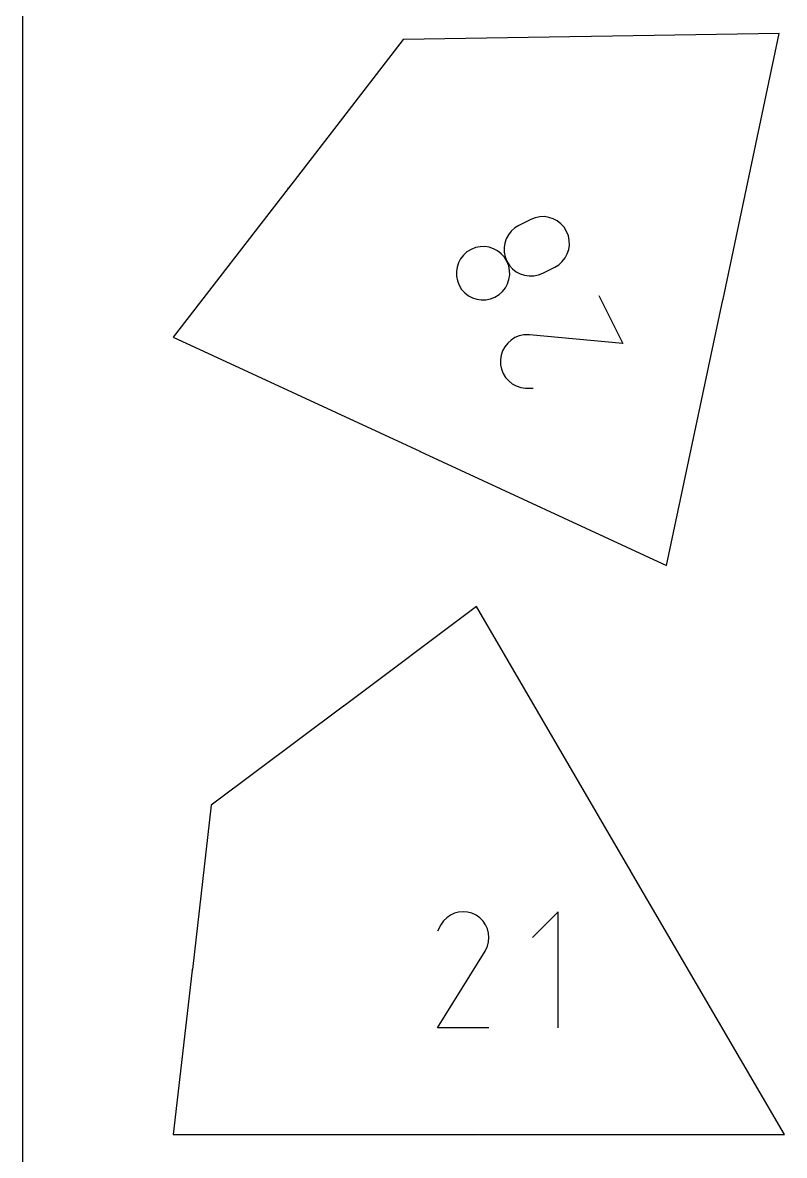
# Model space of a CAD drawing. Extents: x 0 to 500, y 0 to 1020.
# Drawn here: x 0 to 58.6, y 388 to 475.1 of the extents above; entities that cross this region are included whole.
import ezdxf

# ---------------------------------------------------------------- set-up
doc = ezdxf.new("R2010")
doc.units = 0

msp = doc.modelspace()

# ---------------------------------------------------------------- linework, layer by layer
at = {"layer": 'annotation', "color": 1}
for p, q in [((43.724717, 474.018999), (43.724376, 474.018318)), ((43.724528, 474.008273), (43.729351, 474.01632)), ((43.729884, 474.008358), (43.724528, 474.008273)), ((43.72499, 474.019399), (43.724717, 474.018999)), ((43.72532, 474.019735), (43.72499, 474.019399)), ((43.725696, 474.020003), (43.72532, 474.019735)), ((43.726109, 474.020201), (43.725696, 474.020003)), ((43.726548, 474.020326), (43.726109, 474.020201)), ((43.727004, 474.020376), (43.726548, 474.020326)), ((43.727465, 474.020347), (43.727004, 474.020376)), ((43.727923, 474.020237), (43.727465, 474.020347)), ((43.728366, 474.020042), (43.727923, 474.020237)), ((43.728764, 474.019769), (43.728366, 474.020042)), ((43.728366, 474.020042), (43.728366, 474.020042)), ((43.729098, 474.019439), (43.728764, 474.019769)), ((43.729366, 474.019062), (43.729098, 474.019439)), ((43.729351, 474.01632), (43.729357, 474.016327)), ((43.729351, 474.01632), (43.729351, 474.01632)), ((43.729357, 474.016327), (43.729363, 474.016334)), ((43.729363, 474.016334), (43.729368, 474.016342)), ((43.729564, 474.018649), (43.729366, 474.019062)), ((43.729368, 474.016342), (43.729373, 474.01635)), ((43.729373, 474.01635), (43.729378, 474.016358)), ((43.729378, 474.016358), (43.729383, 474.016366)), ((43.729383, 474.016366), (43.729388, 474.016375)), ((43.729388, 474.016375), (43.729393, 474.016384)), ((43.729393, 474.016384), (43.729398, 474.016394)), ((43.729398, 474.016394), (43.729595, 474.016836)), ((43.729398, 474.016394), (43.729398, 474.016394)), ((43.729689, 474.018209), (43.729564, 474.018649)), ((43.729595, 474.016836), (43.729708, 474.017292)), ((43.729738, 474.017754), (43.729689, 474.018209)), ((43.729708, 474.017292), (43.729738, 474.017754)), ((43.734217, 474.02049), (43.739574, 474.020575)), ((43.734302, 474.015119), (43.734217, 474.02049)), ((43.736981, 474.015162), (43.734302, 474.015119)), ((43.734408, 474.008429), (43.737087, 474.008472)), ((43.737462, 474.015126), (43.736981, 474.015162)), ((43.737087, 474.008472), (43.737567, 474.008522)), ((43.737087, 474.008472), (43.737087, 474.008472)), ((43.737917, 474.015009), (43.737462, 474.015126)), ((43.737567, 474.008522), (43.738017, 474.008654)), ((43.738337, 474.014819), (43.737917, 474.015009)), ((43.738017, 474.008654), (43.738431, 474.008859)), ((43.738715, 474.014561), (43.738337, 474.014819)), ((43.738431, 474.008859), (43.738801, 474.00913)), ((43.739044, 474.014244), (43.738715, 474.014561)), ((43.738801, 474.00913), (43.739119, 474.009458)), ((43.739314, 474.013875), (43.739044, 474.014244)), ((43.739119, 474.009458), (43.739378, 474.009836)), ((43.739519, 474.013461), (43.739314, 474.013875)), ((43.739378, 474.009836), (43.739569, 474.010257)), ((43.739651, 474.01301), (43.739519, 474.013461)), ((43.739569, 474.010257), (43.739687, 474.010713)), ((43.739701, 474.012529), (43.739651, 474.01301)), ((43.739687, 474.010713), (43.739722, 474.011195)), ((43.739722, 474.011195), (43.739701, 474.012529)), ((43.739701, 474.012529), (43.739701, 474.012529)), ((20.419024, 462.33254), (20.418999, 462.332078)), ((20.418999, 462.332078), (20.419056, 462.331611)), ((20.419126, 462.332986), (20.419024, 462.33254)), ((20.419056, 462.331611), (20.419199, 462.331148)), ((20.419302, 462.333407), (20.419126, 462.332986)), ((20.419199, 462.331148), (20.419518, 462.330457)), ((20.419548, 462.333794), (20.419302, 462.333407)), ((20.419858, 462.334137), (20.419548, 462.333794)), ((20.420229, 462.334426), (20.419858, 462.334137)), ((20.420658, 462.334651), (20.420229, 462.334426)), ((20.42112, 462.334792), (20.420658, 462.334651)), ((20.420658, 462.334651), (20.420658, 462.334651)), ((20.421586, 462.334848), (20.42112, 462.334792)), ((20.422048, 462.334822), (20.421586, 462.334848)), ((20.422494, 462.334719), (20.422048, 462.334822)), ((20.422916, 462.334543), (20.422494, 462.334719)), ((20.423302, 462.334297), (20.422916, 462.334543)), ((20.423644, 462.333986), (20.423302, 462.334297)), ((20.423931, 462.333613), (20.423644, 462.333986)), ((20.424154, 462.333183), (20.423931, 462.333613)), ((20.425604, 462.341618), (20.423967, 462.339497)), ((20.424158, 462.333174), (20.424154, 462.333183)), ((20.424154, 462.333183), (20.424154, 462.333183)), ((20.424162, 462.333164), (20.424158, 462.333174)), ((20.424166, 462.333155), (20.424162, 462.333164)), ((20.42417, 462.333146), (20.424166, 462.333155)), ((20.424173, 462.333137), (20.42417, 462.333146)), ((20.424176, 462.333128), (20.424173, 462.333137)), ((20.424178, 462.333119), (20.424176, 462.333128)), ((20.424181, 462.33311), (20.424178, 462.333119)), ((20.424183, 462.333101), (20.424181, 462.33311)), ((20.427466, 462.324312), (20.424183, 462.333101)), ((20.424183, 462.333101), (20.424183, 462.333101)), ((20.425932, 462.341972), (20.425604, 462.341618)), ((20.426308, 462.342255), (20.425932, 462.341972)), ((20.42672, 462.342464), (20.426308, 462.342255)), ((20.427158, 462.342599), (20.42672, 462.342464)), ((20.42761, 462.342657), (20.427158, 462.342599)), ((20.43074, 462.328553), (20.427466, 462.324312)), ((20.428067, 462.342638), (20.42761, 462.342657)), ((20.428518, 462.34254), (20.428067, 462.342638)), ((20.428952, 462.342362), (20.428518, 462.34254)), ((20.429358, 462.342103), (20.428952, 462.342362)), ((20.429845, 462.338344), (20.429025, 462.337282)), ((20.429025, 462.337282), (20.429845, 462.338344)), ((20.429713, 462.341775), (20.429358, 462.342103)), ((20.429358, 462.342103), (20.429358, 462.342103)), ((20.429996, 462.341399), (20.429713, 462.341775)), ((20.429845, 462.338344), (20.430105, 462.338752)), ((20.430173, 462.338699), (20.429845, 462.338344)), ((20.429845, 462.338344), (20.429845, 462.338344)), ((20.430206, 462.340987), (20.429996, 462.341399)), ((20.430105, 462.338752), (20.430283, 462.339187)), ((20.430549, 462.338982), (20.430173, 462.338699)), ((20.430341, 462.340549), (20.430206, 462.340987)), ((20.430283, 462.339187), (20.430381, 462.339638)), ((20.4304, 462.340096), (20.430341, 462.340549)), ((20.430381, 462.339638), (20.4304, 462.340096)), ((20.430961, 462.339191), (20.430549, 462.338982)), ((20.431399, 462.339325), (20.430961, 462.339191)), ((20.431851, 462.339383), (20.431399, 462.339325)), ((20.432308, 462.339364), (20.431851, 462.339383)), ((20.432759, 462.339267), (20.432308, 462.339364)), ((20.433193, 462.339089), (20.432759, 462.339267)), ((20.433599, 462.33883), (20.433193, 462.339089)), ((20.433504, 462.332135), (20.435141, 462.334255)), ((20.43466, 462.33801), (20.433599, 462.33883)), ((20.433599, 462.33883), (20.433599, 462.33883)), ((20.435014, 462.337683), (20.43466, 462.33801)), ((20.435296, 462.337308), (20.435014, 462.337683)), ((20.435141, 462.334255), (20.435401, 462.334663)), ((20.435141, 462.334255), (20.435141, 462.334255)), ((20.435505, 462.336897), (20.435296, 462.337308)), ((20.435401, 462.334663), (20.43558, 462.335098)), ((20.435639, 462.33646), (20.435505, 462.336897)), ((20.43558, 462.335098), (20.435678, 462.33555)), ((20.435697, 462.336007), (20.435639, 462.33646)), ((20.435678, 462.33555), (20.435697, 462.336007)), ((39.431716, 460.082783), (39.086244, 459.946774)), ((39.785522, 460.153056), (39.431716, 460.082783)), ((40.139903, 460.160259), (39.785522, 460.153056)), ((40.487102, 460.10706), (40.139903, 460.160259)), ((40.81936, 459.996125), (40.487102, 460.10706)), ((37.85442, 459.292259), (37.585931, 459.05069)), ((38.170304, 459.487702), (37.85442, 459.292259)), ((39.086244, 459.946774), (38.170304, 459.487702)), ((38.170304, 459.487702), (38.170304, 459.487702)), ((41.128918, 459.830121), (40.81936, 459.996125)), ((41.408017, 459.611716), (41.128918, 459.830121)), ((41.6489, 459.343576), (41.408017, 459.611716)), ((41.843806, 459.028368), (41.6489, 459.343576)), ((37.201499, 458.46052), (37.090734, 458.127594)), ((37.367428, 458.770831), (37.201499, 458.46052)), ((37.585931, 459.05069), (37.367428, 458.770831)), ((41.979692, 458.683579), (41.843806, 459.028368)), ((41.843806, 459.028368), (41.843806, 459.028368)), ((42.050354, 458.330125), (41.979692, 458.683579)), ((42.058301, 457.975817), (42.050354, 458.330125)), ((34.174013, 457.447629), (33.90668, 457.206639)), ((34.488369, 457.642306), (34.174013, 457.447629)), ((34.834018, 457.778404), (34.488369, 457.642306)), ((34.488369, 457.642306), (34.488369, 457.642306)), ((35.188301, 457.848916), (34.834018, 457.778404)), ((35.543374, 457.856465), (35.188301, 457.848916)), ((35.891392, 457.803677), (35.543374, 457.856465)), ((36.224511, 457.693174), (35.891392, 457.803677)), ((36.534888, 457.527581), (36.224511, 457.693174)), ((36.814679, 457.309522), (36.534888, 457.527581)), ((37.090734, 458.127594), (37.037725, 457.779892)), ((37.037725, 457.779892), (37.04506, 457.425251)), ((41.896069, 457.295888), (42.006037, 457.628467)), ((42.006037, 457.628467), (42.058301, 457.975817)), ((33.523649, 456.617171), (33.413233, 456.28442)), ((33.689012, 456.927198), (33.523649, 456.617171)), ((33.90668, 457.206639), (33.689012, 456.927198)), ((37.056038, 457.041621), (36.814679, 457.309522)), ((37.04506, 457.425251), (37.115329, 457.071509)), ((37.251123, 456.726503), (37.056038, 457.041621)), ((37.115329, 457.071509), (37.251123, 456.726503)), ((37.251123, 456.726503), (37.251123, 456.726503)), ((37.251123, 456.726503), (37.446275, 456.411247)), ((37.38683, 456.381624), (37.251123, 456.726503)), ((37.251123, 456.726503), (37.251123, 456.726503)), ((41.245013, 456.464891), (41.513051, 456.706288)), ((41.513051, 456.706288), (41.730905, 456.985891)), ((41.730905, 456.985891), (41.896069, 457.295888)), ((33.413233, 456.28442), (33.360405, 455.936809)), ((33.360405, 455.936809), (33.367806, 455.582202)), ((37.457016, 456.027931), (37.38683, 456.381624)), ((37.446275, 456.411247), (37.687666, 456.143271)), ((37.464271, 455.673276), (37.457016, 456.027931)), ((37.687666, 456.143271), (37.967454, 455.925184)), ((37.967454, 455.925184), (38.277796, 455.759595)), ((38.277796, 455.759595), (38.610851, 455.649113)), ((39.667872, 455.674402), (40.013358, 455.81044)), ((40.013358, 455.81044), (40.929298, 456.269512)), ((40.929298, 456.269512), (41.245013, 456.464891)), ((40.929298, 456.269512), (40.929298, 456.269512)), ((33.367806, 455.582202), (33.438078, 455.22846)), ((33.438078, 455.22846), (33.573861, 454.883449)), ((33.573861, 454.883449), (33.573861, 454.883449)), ((33.573861, 454.883449), (33.769007, 454.56819)), ((37.134376, 454.682097), (37.300359, 454.992505)), ((37.300359, 454.992505), (37.411188, 455.325516)), ((37.411188, 455.325516), (37.464271, 455.673276)), ((38.610851, 455.649113), (38.958776, 455.596347)), ((38.958776, 455.596347), (39.31373, 455.603907)), ((39.31373, 455.603907), (39.667872, 455.674402)), ((33.769007, 454.56819), (34.010353, 454.300192)), ((34.010353, 454.300192), (34.290019, 454.082043)), ((34.290019, 454.082043), (34.600123, 453.916336)), ((35.987327, 453.829703), (36.331423, 453.965043)), ((36.331423, 453.965043), (36.647316, 454.160512)), ((36.331423, 453.965043), (36.331423, 453.965043)), ((36.647316, 454.160512), (36.915831, 454.402148)), ((36.915831, 454.402148), (37.134376, 454.682097)), ((44.321653, 454.084087), (46.164707, 450.406825)), ((34.600123, 453.916336), (34.932787, 453.805658)), ((34.932787, 453.805658), (35.280129, 453.752599)), ((35.280129, 453.752599), (35.634269, 453.759751)), ((35.634269, 453.759751), (35.987327, 453.829703)), ((53.85918, 453.785407), (53.873496, 453.782377)), ((53.861662, 453.797138), (53.861592, 453.796557)), ((53.861592, 453.796557), (53.861626, 453.795988)), ((53.861626, 453.795988), (53.861755, 453.795443)), ((53.861834, 453.797698), (53.861662, 453.797138)), ((53.861662, 453.797138), (53.861662, 453.797138)), ((53.861755, 453.795443), (53.861974, 453.794933)), ((53.862095, 453.798204), (53.861834, 453.797698)), ((53.861974, 453.794933), (53.862275, 453.794469)), ((53.862434, 453.798649), (53.862095, 453.798204)), ((53.862275, 453.794469), (53.862652, 453.794061)), ((53.862841, 453.799027), (53.862434, 453.798649)), ((53.862652, 453.794061), (53.863097, 453.793721)), ((53.863304, 453.79933), (53.862841, 453.799027)), ((53.863097, 453.793721), (53.863603, 453.793459)), ((53.863814, 453.79955), (53.863304, 453.79933)), ((53.863603, 453.793459), (53.864164, 453.793287)), ((53.864358, 453.799681), (53.863814, 453.79955)), ((53.864164, 453.793287), (53.865748, 453.792952)), ((53.864927, 453.799715), (53.864358, 453.799681)), ((53.86551, 453.799645), (53.864927, 453.799715)), ((53.86551, 453.799645), (53.86551, 453.799645)), ((53.867093, 453.79931), (53.86551, 453.799645)), ((53.865748, 453.792952), (53.865748, 453.792952)), ((53.865748, 453.792952), (53.86633, 453.792882)), ((53.86633, 453.792882), (53.8669, 453.792916)), ((53.8669, 453.792916), (53.867446, 453.793046)), ((53.867654, 453.799138), (53.867093, 453.79931)), ((53.867446, 453.793046), (53.867956, 453.793266)), ((53.868161, 453.798876), (53.867654, 453.799138)), ((53.867956, 453.793266), (53.868421, 453.793568)), ((53.868607, 453.798535), (53.868161, 453.798876)), ((53.868421, 453.793568), (53.868829, 453.793946)), ((53.868985, 453.798127), (53.868607, 453.798535)), ((53.868829, 453.793946), (53.869169, 453.794391)), ((53.869288, 453.797663), (53.868985, 453.798127)), ((53.869169, 453.794391), (53.869431, 453.794897)), ((53.869508, 453.797153), (53.869288, 453.797663)), ((53.869431, 453.794897), (53.869603, 453.795457)), ((53.869639, 453.796608), (53.869508, 453.797153)), ((53.869603, 453.795457), (53.869534, 453.794876)), ((53.869534, 453.794876), (53.869568, 453.794307)), ((53.869568, 453.794307), (53.869699, 453.793762)), ((53.869603, 453.795457), (53.869673, 453.796039)), ((53.869775, 453.796017), (53.869603, 453.795457)), ((53.869603, 453.795457), (53.869603, 453.795457)), ((53.869603, 453.795457), (53.869603, 453.795457)), ((53.869673, 453.796039), (53.869639, 453.796608)), ((53.869699, 453.793762), (53.869919, 453.793252)), ((53.870037, 453.796523), (53.869775, 453.796017)), ((53.869919, 453.793252), (53.870222, 453.792787)), ((53.870378, 453.796968), (53.870037, 453.796523)), ((53.870222, 453.792787), (53.8706, 453.792379)), ((53.870786, 453.797345), (53.870378, 453.796968)), ((53.8706, 453.792379), (53.871046, 453.792038)), ((53.871251, 453.797648), (53.870786, 453.797345)), ((53.873496, 453.782377), (53.870986, 453.786233)), ((53.871046, 453.792038), (53.871553, 453.791776)), ((53.871761, 453.797868), (53.871251, 453.797648)), ((53.871553, 453.791776), (53.872114, 453.791604)), ((53.872307, 453.797998), (53.871761, 453.797868)), ((53.872114, 453.791604), (53.872114, 453.791604)), ((53.872114, 453.791604), (53.872694, 453.791535)), ((53.872877, 453.798032), (53.872307, 453.797998)), ((53.872694, 453.791535), (53.873262, 453.791569)), ((53.87346, 453.797962), (53.872877, 453.798032)), ((53.873262, 453.791569), (53.873806, 453.7917)), ((53.874018, 453.797791), (53.87346, 453.797962)), ((53.87346, 453.797962), (53.87346, 453.797962)), ((53.873806, 453.7917), (53.874316, 453.79192)), ((53.874523, 453.797529), (53.874018, 453.797791)), ((53.874316, 453.79192), (53.87478, 453.792222)), ((53.874968, 453.797189), (53.874523, 453.797529)), ((53.87478, 453.792222), (53.875187, 453.7926)), ((53.875345, 453.796781), (53.874968, 453.797189)), ((53.875187, 453.7926), (53.875528, 453.793045)), ((53.875646, 453.796317), (53.875345, 453.796781)), ((53.875528, 453.793045), (53.875789, 453.793551)), ((53.875866, 453.795807), (53.875646, 453.796317)), ((53.875789, 453.793551), (53.875962, 453.794111)), ((53.875997, 453.795262), (53.875866, 453.795807)), ((53.875962, 453.794111), (53.876031, 453.794693)), ((53.875962, 453.794111), (53.875962, 453.794111)), ((53.876031, 453.794693), (53.875997, 453.795262)), ((37.571999, 450.666807), (37.309613, 450.433945)), ((37.870751, 450.85244), (37.571999, 450.666807)), ((38.199818, 450.985301), (37.870751, 450.85244)), ((38.553151, 451.059844), (38.199818, 450.985301)), ((38.924703, 451.070524), (38.553151, 451.059844)), ((38.932996, 451.070368), (38.924703, 451.070524)), ((38.924703, 451.070524), (38.924703, 451.070524)), ((38.94094, 451.070053), (38.932996, 451.070368)), ((38.948591, 451.069576), (38.94094, 451.070053)), ((38.956005, 451.068931), (38.948591, 451.069576)), ((38.963238, 451.068115), (38.956005, 451.068931)), ((38.970345, 451.067124), (38.963238, 451.068115)), ((38.977381, 451.065953), (38.970345, 451.067124)), ((38.984403, 451.064599), (38.977381, 451.065953)), ((38.991465, 451.063056), (38.984403, 451.064599)), ((46.164707, 450.406825), (38.991465, 451.063056)), ((38.991465, 451.063056), (38.991465, 451.063056)), ((36.918132, 449.848717), (36.801134, 449.507441)), ((37.089641, 450.1594), (36.918132, 449.848717)), ((37.309613, 450.433945), (37.089641, 450.1594)), ((36.801134, 449.507441), (36.744697, 449.141116)), ((36.744697, 449.141116), (36.744697, 449.141116)), ((36.744697, 449.141116), (36.757791, 448.769726)), ((36.757791, 448.769726), (36.833836, 448.416546)), ((36.833836, 448.416546), (36.967514, 448.087659)), ((36.967514, 448.087659), (37.153502, 447.789144)), ((37.153502, 447.789144), (37.386481, 447.527084)), ((37.386481, 447.527084), (37.66113, 447.30756)), ((37.66113, 447.30756), (37.972129, 447.136652)), ((37.972129, 447.136652), (38.314157, 447.020443)), ((38.314157, 447.020443), (38.681894, 446.965014)), ((38.681894, 446.965014), (39.26607, 446.955705)), ((30.555254, 442.11023), (30.555218, 442.109044)), ((30.555218, 442.109044), (30.555218, 442.109044)), ((30.555218, 442.109044), (30.555226, 442.108919)), ((30.555226, 442.108919), (30.555242, 442.108796)), ((30.555242, 442.108796), (30.555268, 442.108674)), ((30.555408, 442.111395), (30.555254, 442.11023)), ((30.555268, 442.108674), (30.555302, 442.108554)), ((30.555302, 442.108554), (30.555345, 442.108438)), ((30.555345, 442.108438), (30.555397, 442.108325)), ((30.555397, 442.108325), (30.555456, 442.108217)), ((30.555677, 442.112532), (30.555408, 442.111395)), ((30.555456, 442.108217), (30.555523, 442.108114)), ((30.555523, 442.108114), (30.555597, 442.108017)), ((30.555597, 442.108017), (30.555597, 442.108017)), ((30.555597, 442.108017), (30.555809, 442.1078)), ((30.556057, 442.113632), (30.555677, 442.112532)), ((30.555809, 442.1078), (30.556049, 442.10763)), ((30.556049, 442.10763), (30.556311, 442.107506)), ((30.556544, 442.114686), (30.556057, 442.113632)), ((30.556311, 442.107506), (30.556588, 442.107429)), ((30.557136, 442.115688), (30.556544, 442.114686)), ((30.556588, 442.107429), (30.556873, 442.1074)), ((30.556873, 442.1074), (30.55716, 442.107419)), ((30.557827, 442.116628), (30.557136, 442.115688)), ((30.55716, 442.107419), (30.557441, 442.107488)), ((30.557441, 442.107488), (30.55771, 442.107607)), ((30.55771, 442.107607), (30.557961, 442.107777)), ((30.558614, 442.1175), (30.557827, 442.116628)), ((30.557961, 442.107777), (30.558838, 442.108572)), ((30.557961, 442.107777), (30.557961, 442.107777)), ((30.559493, 442.118293), (30.558614, 442.1175)), ((30.558838, 442.108572), (30.559624, 442.109443)), ((30.559743, 442.118462), (30.559493, 442.118293)), ((30.559493, 442.118293), (30.559493, 442.118293)), ((30.559624, 442.109443), (30.560314, 442.110384)), ((30.560012, 442.11858), (30.559743, 442.118462)), ((30.560293, 442.118649), (30.560012, 442.11858)), ((30.560579, 442.118668), (30.560293, 442.118649)), ((30.560314, 442.110384), (30.560904, 442.111386)), ((30.560864, 442.11864), (30.560579, 442.118668)), ((30.561141, 442.118564), (30.560864, 442.11864)), ((30.560904, 442.111386), (30.561392, 442.11244)), ((30.561402, 442.118441), (30.561141, 442.118564)), ((30.561392, 442.11244), (30.561773, 442.11354)), ((30.561642, 442.118273), (30.561402, 442.118441)), ((30.561852, 442.11806), (30.561642, 442.118273)), ((30.561773, 442.11354), (30.562043, 442.114676)), ((30.561852, 442.11806), (30.561852, 442.11806)), ((30.561929, 442.117959), (30.561852, 442.11806)), ((30.561998, 442.117853), (30.561929, 442.117959)), ((30.562058, 442.117743), (30.561998, 442.117853)), ((30.562043, 442.114676), (30.562198, 442.115841)), ((30.562109, 442.11763), (30.562058, 442.117743)), ((30.562152, 442.117514), (30.562109, 442.11763)), ((30.562187, 442.117395), (30.562152, 442.117514)), ((30.562212, 442.117274), (30.562187, 442.117395)), ((30.562198, 442.115841), (30.562236, 442.117026)), ((30.562229, 442.117151), (30.562212, 442.117274)), ((30.562236, 442.117026), (30.562229, 442.117151)), ((30.562236, 442.117026), (30.562236, 442.117026)), ((30.563692, 442.106512), (30.563615, 442.106049)), ((30.563615, 442.106049), (30.56362, 442.105587)), ((30.56362, 442.105587), (30.563703, 442.105136)), ((30.563854, 442.106966), (30.563692, 442.106512)), ((30.563703, 442.105136), (30.563861, 442.104707)), ((30.564096, 442.107386), (30.563854, 442.106966)), ((30.563854, 442.106966), (30.563854, 442.106966)), ((30.563861, 442.104707), (30.56409, 442.10431)), ((30.56409, 442.10431), (30.564386, 442.103954)), ((30.5644, 442.107746), (30.564096, 442.107386)), ((30.564386, 442.103954), (30.564746, 442.10365)), ((30.564755, 442.108043), (30.5644, 442.107746)), ((30.564746, 442.10365), (30.565166, 442.103408)), ((30.565153, 442.108272), (30.564755, 442.108043)), ((30.565582, 442.108431), (30.565153, 442.108272)), ((30.565166, 442.103408), (30.567601, 442.102282)), ((30.566033, 442.108514), (30.565582, 442.108431)), ((30.565943, 442.111383), (30.565867, 442.11092)), ((30.565867, 442.11092), (30.565872, 442.110458)), ((30.565872, 442.110458), (30.565955, 442.110007)), ((30.566106, 442.111837), (30.565943, 442.111383)), ((30.565955, 442.110007), (30.566113, 442.109578)), ((30.566496, 442.10852), (30.566033, 442.108514)), ((30.56667, 442.113057), (30.566106, 442.111837)), ((30.566106, 442.111837), (30.566106, 442.111837)), ((30.566113, 442.109578), (30.566341, 442.109181)), ((30.566341, 442.109181), (30.566638, 442.108825)), ((30.566961, 442.108442), (30.566496, 442.10852)), ((30.566638, 442.108825), (30.566997, 442.108521)), ((30.56691, 442.113475), (30.56667, 442.113057)), ((30.567213, 442.113834), (30.56691, 442.113475)), ((30.567417, 442.108279), (30.566961, 442.108442)), ((30.566997, 442.108521), (30.567417, 442.108279)), ((30.567569, 442.114129), (30.567213, 442.113834)), ((30.567417, 442.108279), (30.568637, 442.107716)), ((30.568637, 442.107716), (30.567417, 442.108279)), ((30.567417, 442.108279), (30.567417, 442.108279)), ((30.567966, 442.114358), (30.567569, 442.114129)), ((30.568395, 442.114515), (30.567966, 442.114358)), ((30.568846, 442.114599), (30.568395, 442.114515)), ((30.569309, 442.114603), (30.568846, 442.114599)), ((30.569773, 442.114526), (30.569309, 442.114603)), ((30.570229, 442.114363), (30.569773, 442.114526)), ((30.572665, 442.113237), (30.570229, 442.114363)), ((30.570229, 442.114363), (30.570229, 442.114363)), ((24.697739, 422.523357), (24.697655, 422.522793)), ((24.697655, 422.522793), (24.697672, 422.522205)), ((24.697672, 422.522205), (24.697821, 422.521295)), ((24.697918, 422.523888), (24.697739, 422.523357)), ((24.698182, 422.524377), (24.697918, 422.523888)), ((24.698524, 422.524813), (24.698182, 422.524377)), ((24.698936, 422.525186), (24.698524, 422.524813)), ((24.699409, 422.525486), (24.698936, 422.525186)), ((24.699937, 422.525704), (24.699409, 422.525486)), ((24.700511, 422.525828), (24.699937, 422.525704)), ((24.701096, 422.525843), (24.700511, 422.525828)), ((24.700511, 422.525828), (24.700511, 422.525828)), ((24.70166, 422.525757), (24.701096, 422.525843)), ((24.702191, 422.525578), (24.70166, 422.525757)), ((24.702679, 422.525313), (24.702191, 422.525578)), ((24.703115, 422.524971), (24.702679, 422.525313)), ((24.703488, 422.524558), (24.703115, 422.524971)), ((24.703787, 422.524084), (24.703488, 422.524558)), ((24.704002, 422.523556), (24.703787, 422.524084)), ((24.704123, 422.522981), (24.704002, 422.523556)), ((24.704125, 422.522968), (24.704123, 422.522981)), ((24.704123, 422.522981), (24.704123, 422.522981)), ((24.704126, 422.522956), (24.704125, 422.522968)), ((24.704128, 422.522944), (24.704126, 422.522956)), ((24.704129, 422.522932), (24.704128, 422.522944)), ((24.70413, 422.52292), (24.704129, 422.522932)), ((24.70413, 422.522909), (24.70413, 422.52292)), ((24.70413, 422.522898), (24.70413, 422.522909)), ((24.70413, 422.522887), (24.70413, 422.522898)), ((24.70413, 422.522875), (24.70413, 422.522887)), ((24.705124, 422.511539), (24.70413, 422.522875)), ((24.70413, 422.522875), (24.70413, 422.522875)), ((24.710324, 422.515437), (24.705124, 422.511539)), ((24.70854, 422.532387), (24.707889, 422.527833)), ((24.717317, 422.520681), (24.70854, 422.532387)), ((46.738239, 409.867317), (46.750005, 409.871079)), ((46.740399, 409.860625), (46.743438, 409.855418)), ((46.742543, 409.85994), (46.742543, 409.85994)), ((46.742543, 409.85994), (46.743176, 409.859423)), ((46.743176, 409.859423), (46.743863, 409.85901)), ((46.743863, 409.85901), (46.744594, 409.858704)), ((46.745367, 409.868373), (46.744016, 409.870688)), ((46.744594, 409.858704), (46.745355, 409.858505)), ((46.745355, 409.858505), (46.746134, 409.858415)), ((46.746134, 409.858415), (46.74692, 409.858435)), ((46.74692, 409.858435), (46.7477, 409.858567)), ((46.750005, 409.871079), (46.747302, 409.875711)), ((46.74752, 409.863289), (46.74748, 409.862833)), ((46.74748, 409.862833), (46.747519, 409.862373)), ((46.747519, 409.862373), (46.74764, 409.861919)), ((46.747636, 409.863731), (46.74752, 409.863289)), ((46.747826, 409.864148), (46.747636, 409.863731)), ((46.74764, 409.861919), (46.747844, 409.861482)), ((46.7477, 409.858567), (46.748462, 409.858811)), ((46.748087, 409.86453), (46.747826, 409.864148)), ((46.747844, 409.861482), (46.749194, 409.85917)), ((46.748416, 409.864866), (46.748087, 409.86453)), ((46.74881, 409.865146), (46.748416, 409.864866)), ((46.748462, 409.858811), (46.749194, 409.85917)), ((46.749968, 409.865822), (46.74881, 409.865146)), ((46.74881, 409.865146), (46.74881, 409.865146)), ((46.749194, 409.85917), (46.752668, 409.861197)), ((46.750406, 409.866028), (46.749968, 409.865822)), ((46.750861, 409.866149), (46.750406, 409.866028)), ((46.751321, 409.866188), (46.750861, 409.866149)), ((46.751778, 409.866148), (46.751321, 409.866188)), ((46.75222, 409.866032), (46.751778, 409.866148)), ((46.752637, 409.865843), (46.75222, 409.866032)), ((46.753018, 409.865582), (46.752637, 409.865843)), ((46.752668, 409.861197), (46.753062, 409.861477)), ((46.752668, 409.861197), (46.752668, 409.861197)), ((46.753354, 409.865254), (46.753018, 409.865582)), ((46.753062, 409.861477), (46.753391, 409.861813)), ((46.753634, 409.864861), (46.753354, 409.865254)), ((46.753391, 409.861813), (46.753652, 409.862194)), ((46.753839, 409.864423), (46.753634, 409.864861)), ((46.753634, 409.864861), (46.753634, 409.864861)), ((46.753652, 409.862194), (46.753842, 409.862611)), ((46.75396, 409.863969), (46.753839, 409.864423)), ((46.753842, 409.862611), (46.753959, 409.863053)), ((46.753959, 409.863053), (46.753999, 409.863509)), ((46.753999, 409.863509), (46.75396, 409.863969)), ((32.620617, 406.234725), (32.372584, 405.990012)), ((32.902408, 406.42904), (32.620617, 406.234725)), ((33.210411, 406.570998), (32.902408, 406.42904)), ((33.537084, 406.658639), (33.210411, 406.570998)), ((33.874884, 406.690004), (33.537084, 406.658639)), ((34.216266, 406.663132), (33.874884, 406.690004)), ((34.553687, 406.576064), (34.216266, 406.663132)), ((34.879605, 406.426841), (34.553687, 406.576064)), ((35.171102, 406.219849), (34.879605, 406.426841)), ((34.879605, 406.426841), (34.879605, 406.426841)), ((35.414826, 405.971461), (35.171102, 406.219849)), ((41.204296, 406.690222), (39.21828, 404.703646)), ((41.204296, 397.756793), (41.204296, 406.690222)), ((32.16585, 405.696861), (31.905343, 405.197136)), ((32.372584, 405.990012), (32.16585, 405.696861)), ((35.608609, 405.689288), (35.414826, 405.971461)), ((35.750284, 405.380943), (35.608609, 405.689288)), ((35.837682, 405.054039), (35.750284, 405.380943)), ((35.752555, 404.0381), (35.840985, 404.375005)), ((35.868639, 404.716189), (35.837682, 405.054039)), ((35.840985, 404.375005), (35.868639, 404.716189)), ((31.899741, 397.756721), (35.565886, 403.658744)), ((35.565886, 403.658744), (35.570269, 403.664167)), ((35.565886, 403.658744), (35.565886, 403.658744)), ((35.570269, 403.664167), (35.574472, 403.669637)), ((35.574472, 403.669637), (35.578523, 403.675198)), ((35.578523, 403.675198), (35.582449, 403.680898)), ((35.582449, 403.680898), (35.586278, 403.686783)), ((35.586278, 403.686783), (35.590039, 403.692898)), ((35.590039, 403.692898), (35.593757, 403.699289)), ((35.593757, 403.699289), (35.597462, 403.706003)), ((35.597462, 403.706003), (35.601181, 403.713087)), ((35.601181, 403.713087), (35.752555, 404.0381)), ((35.601181, 403.713087), (35.601181, 403.713087)), ((13.043984, 402.219288), (13.043676, 402.216627)), ((13.044082, 402.219762), (13.043984, 402.219288)), ((13.044258, 402.220198), (13.044082, 402.219762)), ((13.044503, 402.22059), (13.044258, 402.220198)), ((13.044808, 402.220931), (13.044503, 402.22059)), ((13.045166, 402.221214), (13.044808, 402.220931)), ((13.045104, 402.229095), (13.045093, 402.228637)), ((13.045093, 402.228637), (13.04516, 402.228185)), ((13.045193, 402.229548), (13.045104, 402.229095)), ((13.04516, 402.228185), (13.045303, 402.22775)), ((13.045568, 402.221434), (13.045166, 402.221214)), ((13.045362, 402.229988), (13.045193, 402.229548)), ((13.045303, 402.22775), (13.04552, 402.227342)), ((13.045612, 402.230402), (13.045362, 402.229988)), ((13.04552, 402.227342), (13.04581, 402.226971)), ((13.046004, 402.221583), (13.045568, 402.221434)), ((13.045935, 402.230761), (13.045612, 402.230402)), ((13.045612, 402.230402), (13.045612, 402.230402)), ((13.04581, 402.226971), (13.046171, 402.226648)), ((13.046306, 402.231049), (13.045935, 402.230761)), ((13.046467, 402.221654), (13.046004, 402.221583)), ((13.046171, 402.226648), (13.046801, 402.226221)), ((13.046715, 402.231265), (13.046306, 402.231049)), ((13.046949, 402.221642), (13.046467, 402.221654)), ((13.04715, 402.231407), (13.046715, 402.231265)), ((13.047422, 402.221544), (13.046949, 402.221642)), ((13.046949, 402.221642), (13.046949, 402.221642)), ((13.047602, 402.231474), (13.04715, 402.231407)), ((13.047859, 402.221368), (13.047422, 402.221544)), ((13.04806, 402.231463), (13.047602, 402.231474)), ((13.048251, 402.221124), (13.047859, 402.221368)), ((13.048514, 402.231373), (13.04806, 402.231463)), ((13.048593, 402.220818), (13.048251, 402.221124)), ((13.048952, 402.231202), (13.048514, 402.231373)), ((13.048877, 402.22046), (13.048593, 402.220818)), ((13.049097, 402.220059), (13.048877, 402.22046)), ((13.049364, 402.230949), (13.048952, 402.231202)), ((13.049246, 402.219621), (13.049097, 402.220059)), ((13.049306, 402.218673), (13.049152, 402.217341)), ((13.049152, 402.217341), (13.049306, 402.218673)), ((13.049318, 402.219157), (13.049246, 402.219621)), ((13.049306, 402.218673), (13.049318, 402.219157)), ((13.049404, 402.219147), (13.049306, 402.218673)), ((13.049306, 402.218673), (13.049306, 402.218673)), ((13.049373, 402.230943), (13.049364, 402.230949)), ((13.049364, 402.230949), (13.049364, 402.230949)), ((13.049382, 402.230937), (13.049373, 402.230943)), ((13.04939, 402.230931), (13.049382, 402.230937)), ((13.049397, 402.230925), (13.04939, 402.230931)), ((13.049405, 402.230919), (13.049397, 402.230925)), ((13.04958, 402.219583), (13.049404, 402.219147)), ((13.049412, 402.230912), (13.049405, 402.230919)), ((13.049419, 402.230906), (13.049412, 402.230912)), ((13.049425, 402.2309), (13.049419, 402.230906)), ((13.049432, 402.230893), (13.049425, 402.2309)), ((13.05678, 402.22506), (13.049432, 402.230893)), ((13.049432, 402.230893), (13.049432, 402.230893)), ((13.049825, 402.219975), (13.04958, 402.219583)), ((13.05013, 402.220316), (13.049825, 402.219975)), ((13.050488, 402.220599), (13.05013, 402.220316)), ((13.050889, 402.220819), (13.050488, 402.220599)), ((13.051326, 402.220968), (13.050889, 402.220819)), ((13.051789, 402.221039), (13.051326, 402.220968)), ((13.052271, 402.221027), (13.051789, 402.221039)), ((13.053603, 402.220873), (13.052271, 402.221027)), ((13.052271, 402.221027), (13.052271, 402.221027)), ((13.054075, 402.220775), (13.053603, 402.220873)), ((13.054509, 402.2206), (13.054075, 402.220775)), ((13.0549, 402.220355), (13.054509, 402.2206)), ((13.055241, 402.22005), (13.0549, 402.220355)), ((13.055525, 402.219692), (13.055241, 402.22005)), ((13.055744, 402.21929), (13.055525, 402.219692)), ((13.055645, 402.215244), (13.055952, 402.217905)), ((13.055893, 402.218853), (13.055744, 402.21929)), ((13.055965, 402.218388), (13.055893, 402.218853)), ((13.055952, 402.217905), (13.055965, 402.218388)), ((13.055952, 402.217905), (13.055952, 402.217905)), ((13.057395, 402.230382), (13.05678, 402.22506)), ((35.86729, 397.756721), (31.899741, 397.756721)), ((35.082129, 389.569382), (35.082013, 389.568225)), ((35.082013, 389.568225), (35.082013, 389.567063)), ((35.082013, 389.567063), (35.082129, 389.565905)), ((35.082362, 389.570526), (35.082129, 389.569382)), ((35.082129, 389.565905), (35.082362, 389.564761)), ((35.082711, 389.571647), (35.082362, 389.570526)), ((35.082362, 389.564761), (35.082711, 389.563638)), ((35.083177, 389.572736), (35.082711, 389.571647)), ((35.082711, 389.563638), (35.083177, 389.562547)), ((35.083333, 389.572994), (35.083177, 389.572736)), ((35.083177, 389.572736), (35.083177, 389.572736)), ((35.083177, 389.562547), (35.083177, 389.562547)), ((35.083177, 389.562547), (35.083236, 389.562437)), ((35.083236, 389.562437), (35.083303, 389.562331)), ((35.083303, 389.562331), (35.083377, 389.562231)), ((35.083527, 389.573214), (35.083333, 389.572994)), ((35.083377, 389.562231), (35.083459, 389.562137)), ((35.083459, 389.562137), (35.083547, 389.56205)), ((35.083753, 389.573394), (35.083527, 389.573214)), ((35.083547, 389.56205), (35.08364, 389.561969)), ((35.08364, 389.561969), (35.08374, 389.561895)), ((35.08374, 389.561895), (35.083843, 389.56183)), ((35.084005, 389.573532), (35.083753, 389.573394)), ((35.083843, 389.56183), (35.083952, 389.561773)), ((35.083952, 389.561773), (35.083952, 389.561773)), ((35.083952, 389.561773), (35.084235, 389.561666)), ((35.084275, 389.573626), (35.084005, 389.573532)), ((35.084235, 389.561666), (35.084525, 389.561612)), ((35.084558, 389.573673), (35.084275, 389.573626)), ((35.084525, 389.561612), (35.084814, 389.561609)), ((35.084847, 389.573671), (35.084558, 389.573673)), ((35.084814, 389.561609), (35.085098, 389.561655)), ((35.085135, 389.573619), (35.084847, 389.573671)), ((35.085098, 389.561655), (35.085369, 389.561749)), ((35.085416, 389.573514), (35.085135, 389.573619)), ((35.085369, 389.561749), (35.085621, 389.561887)), ((35.085416, 389.573514), (35.085416, 389.573514)), ((35.085528, 389.573454), (35.085416, 389.573514)), ((35.085635, 389.573387), (35.085528, 389.573454)), ((35.085621, 389.561887), (35.085847, 389.562067)), ((35.085735, 389.573313), (35.085635, 389.573387)), ((35.085829, 389.573232), (35.085735, 389.573313)), ((35.085917, 389.573144), (35.085829, 389.573232)), ((35.085847, 389.562067), (35.086042, 389.562288)), ((35.085998, 389.573051), (35.085917, 389.573144)), ((35.086072, 389.572952), (35.085998, 389.573051)), ((35.086042, 389.562288), (35.086198, 389.562548)), ((35.086139, 389.572847), (35.086072, 389.572952)), ((35.086198, 389.572737), (35.086139, 389.572847)), ((35.086661, 389.571645), (35.086198, 389.572737)), ((35.086198, 389.572737), (35.086198, 389.572737)), ((35.086198, 389.562548), (35.086661, 389.563637)), ((35.086198, 389.562548), (35.086198, 389.562548)), ((35.087008, 389.570523), (35.086661, 389.571645)), ((35.086661, 389.563637), (35.087008, 389.564758)), ((35.08724, 389.569378), (35.087008, 389.570523)), ((35.087008, 389.564758), (35.08724, 389.565901)), ((35.087356, 389.56822), (35.08724, 389.569378)), ((35.08724, 389.565901), (35.087356, 389.567058)), ((35.087356, 389.567058), (35.087356, 389.56822)), ((35.091931, 389.571475), (35.091888, 389.570994)), ((35.091888, 389.570994), (35.091888, 389.56965)), ((35.091888, 389.56965), (35.091888, 389.56965)), ((35.091888, 389.56965), (35.091931, 389.56917)), ((35.091931, 389.564767), (35.091888, 389.564284)), ((35.091888, 389.564284), (35.091888, 389.564284)), ((35.091888, 389.564284), (35.091931, 389.563804)), ((35.092055, 389.571927), (35.091931, 389.571475)), ((35.091931, 389.56917), (35.092055, 389.568717)), ((35.092055, 389.565221), (35.091931, 389.564767)), ((35.091931, 389.563804), (35.092055, 389.563351)), ((35.092254, 389.572345), (35.092055, 389.571927)), ((35.092055, 389.568717), (35.092254, 389.5683)), ((35.092254, 389.56564), (35.092055, 389.565221)), ((35.092055, 389.563351), (35.092254, 389.562934)), ((35.092518, 389.572719), (35.092254, 389.572345)), ((35.092254, 389.5683), (35.092518, 389.567926)), ((35.092518, 389.566015), (35.092254, 389.56564)), ((35.092254, 389.562934), (35.092518, 389.56256)), ((35.092842, 389.573042), (35.092518, 389.572719)), ((35.092518, 389.567926), (35.092842, 389.567603)), ((35.092842, 389.566339), (35.092518, 389.566015)), ((35.092518, 389.56256), (35.092842, 389.562236)), ((35.093216, 389.573307), (35.092842, 389.573042)), ((35.092842, 389.567603), (35.093216, 389.567338)), ((35.093216, 389.566604), (35.092842, 389.566339)), ((35.092842, 389.562236), (35.093216, 389.561972)), ((35.093634, 389.573505), (35.093216, 389.573307)), ((35.093216, 389.567338), (35.093634, 389.567139)), ((35.093634, 389.566803), (35.093216, 389.566604)), ((35.093216, 389.561972), (35.093634, 389.561773)), ((35.094088, 389.57363), (35.093634, 389.573505)), ((35.093634, 389.567139), (35.094088, 389.567014)), ((35.094088, 389.566928), (35.093634, 389.566803)), ((35.093634, 389.561773), (35.094088, 389.561648)), ((35.094571, 389.573673), (35.094088, 389.57363)), ((35.094088, 389.567014), (35.094571, 389.566971)), ((35.094571, 389.566971), (35.094088, 389.566928)), ((35.094088, 389.561648), (35.094571, 389.561605)), ((35.097254, 389.573673), (35.094571, 389.573673)), ((35.094571, 389.573673), (35.094571, 389.573673)), ((35.094571, 389.566971), (35.095914, 389.566971)), ((35.095914, 389.566971), (35.094571, 389.566971)), ((35.094571, 389.566971), (35.094571, 389.566971)), ((35.094571, 389.561605), (35.097254, 389.561605))]:
    msp.add_line(p, q, dxfattribs=at)
at = {"layer": 'boundary', "color": 5}
for p, q in [((43.706655, 474.014022), (29.267197, 473.785703)), ((43.73165, 474.039821), (43.706655, 474.014022)), ((43.757449, 474.014826), (43.73165, 474.039821)), ((58.196907, 474.243145), (43.757449, 474.014826)), ((53.873175, 453.816195), (58.196907, 474.243145)), ((29.267197, 473.785703), (20.442869, 462.354137)), ((20.411828, 462.313924), (11.5875, 450.882358)), ((20.442869, 462.354137), (20.407242, 462.349551)), ((20.407242, 462.349551), (20.411828, 462.313924)), ((49.538924, 433.339545), (53.862656, 453.766496)), ((53.862656, 453.766496), (53.892765, 453.786085)), ((53.892765, 453.786085), (53.873175, 453.816195)), ((11.5875, 450.882358), (30.540156, 442.121609)), ((30.540156, 442.121609), (30.552554, 442.087895)), ((30.552554, 442.087895), (30.586268, 442.100294)), ((30.586268, 442.100294), (49.538924, 433.339545)), ((34.900108, 430.164545), (24.727155, 422.537201)), ((46.733134, 409.888026), (34.900108, 430.164545)), ((24.686511, 422.506727), (14.513558, 414.879383)), ((24.691596, 422.542286), (24.686511, 422.506727)), ((24.727155, 422.537201), (24.691596, 422.542286)), ((14.513558, 414.879383), (13.053446, 402.248739)), ((46.767874, 409.878891), (46.733134, 409.888026)), ((46.758739, 409.844151), (46.767874, 409.878891)), ((58.591765, 389.567632), (46.758739, 409.844151)), ((13.047612, 402.198276), (11.5875, 389.567632)), ((13.053446, 402.248739), (13.025297, 402.226424)), ((13.025297, 402.226424), (13.047612, 402.198276)), ((11.5875, 389.567632), (35.064233, 389.567632)), ((35.064233, 389.567632), (35.089633, 389.542232)), ((35.089633, 389.542232), (35.115033, 389.567632)), ((35.115033, 389.567632), (58.591765, 389.567632))]:
    msp.add_line(p, q, dxfattribs=at)
at = {"layer": 'frame', "color": 5}
msp.add_line((0, 1020), (0, 0), dxfattribs=at)

doc.saveas('drawing.dxf')
